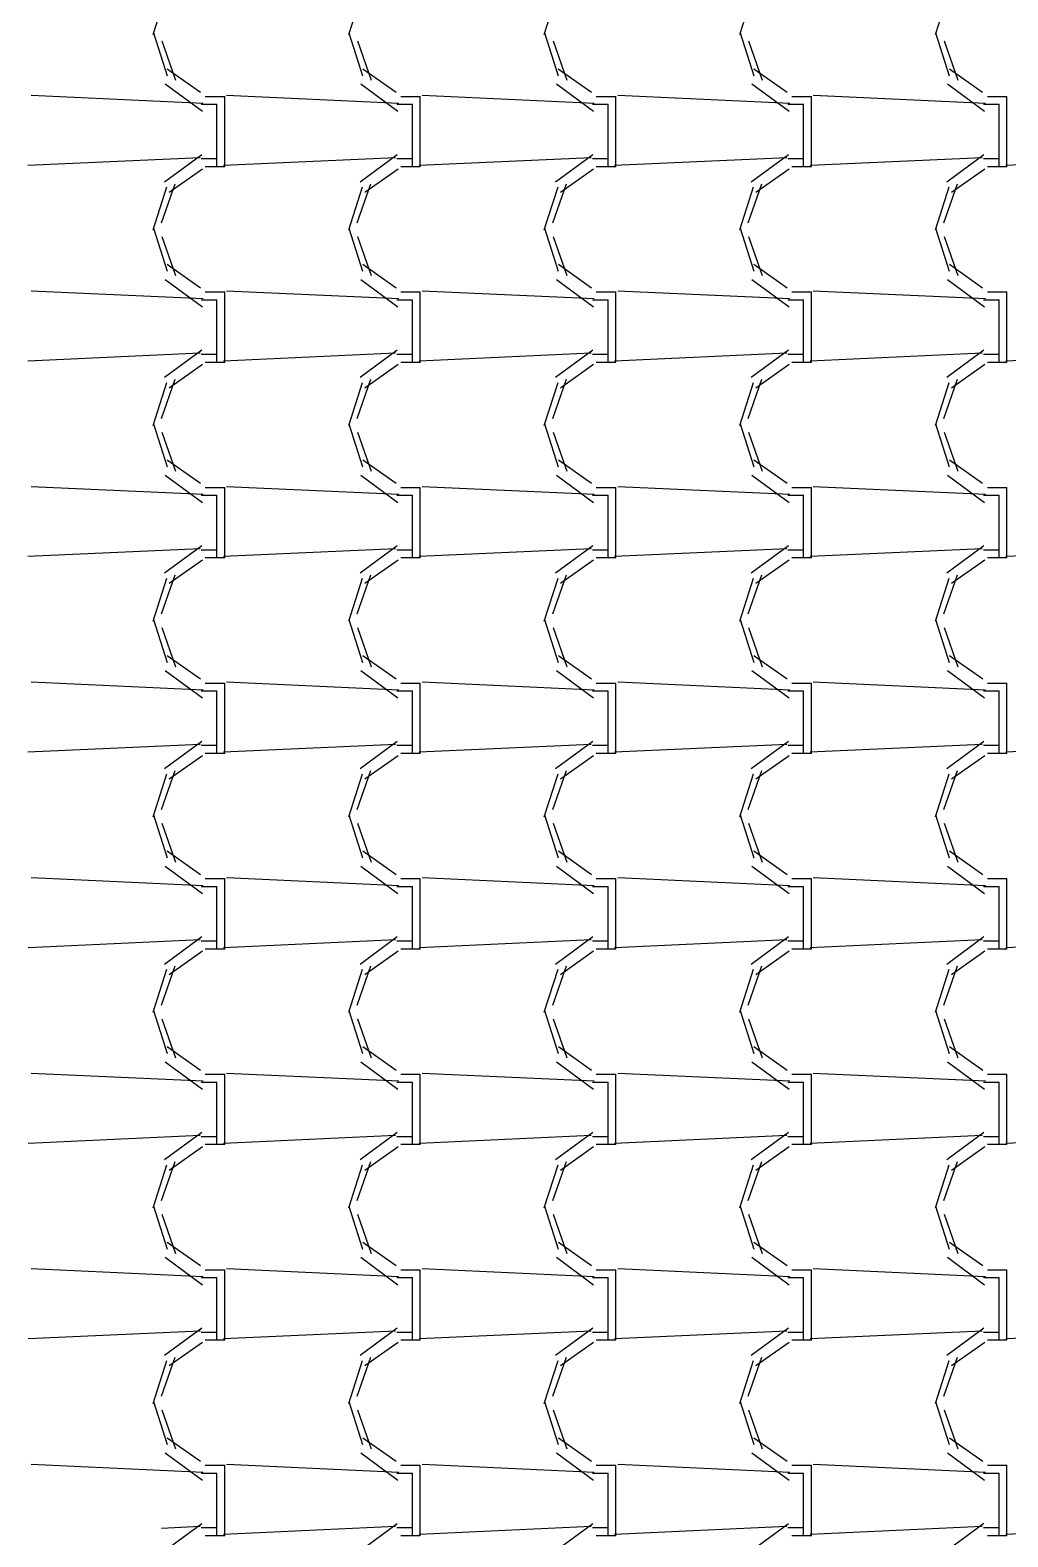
# Model space of a CAD drawing. Header units: millimetres. Extents: x -336 to -33, y -135 to 770.
# Drawn here: x -307.876 to -306.376, y 727.407 to 729.719 of the extents above; entities that cross this region are included whole.
import ezdxf

# ---------------------------------------------------------------- set-up
doc = ezdxf.new("R2010")
doc.units = ezdxf.units.MM
doc.header["$LTSCALE"] = 50
doc.header["$MEASUREMENT"] = 0
doc.layers.add('-HIDRO', color=8, linetype='CONTINUOUS')

msp = doc.modelspace()

# ---------------------------------------------------------------- linework, layer by layer
at = {"layer": '-HIDRO', "linetype": 'Continuous'}
for p, q in [((-307.6666, 729.7774), (-307.6876, 729.7114)), ((-307.3666, 729.7774), (-307.3876, 729.7114)), ((-307.0666, 729.7774), (-307.0876, 729.7114)), ((-306.7666, 729.7774), (-306.7876, 729.7114)), ((-306.4666, 729.7774), (-306.4876, 729.7114)), ((-307.6868, 729.7146), (-307.6658, 729.6486)), ((-307.6737, 729.702), (-307.6527, 729.642)), ((-307.3868, 729.7146), (-307.3658, 729.6486)), ((-307.3737, 729.702), (-307.3527, 729.642)), ((-307.0868, 729.7146), (-307.0658, 729.6486)), ((-307.0737, 729.702), (-307.0527, 729.642)), ((-306.7868, 729.7146), (-306.7658, 729.6486)), ((-306.7737, 729.702), (-306.7527, 729.642)), ((-306.4868, 729.7146), (-306.4658, 729.6486)), ((-306.4737, 729.702), (-306.4527, 729.642)), ((-307.6656, 729.6593), (-307.6146, 729.6233)), ((-307.3656, 729.6593), (-307.3146, 729.6233)), ((-307.0657, 729.6593), (-307.0147, 729.6233)), ((-306.7657, 729.6593), (-306.7147, 729.6233)), ((-306.4657, 729.6593), (-306.4147, 729.6233)), ((-307.6686, 729.636), (-307.6116, 729.594)), ((-307.3686, 729.636), (-307.3116, 729.594)), ((-307.0686, 729.636), (-307.0116, 729.594)), ((-306.7686, 729.636), (-306.7116, 729.594)), ((-306.4686, 729.636), (-306.4116, 729.594)), ((-307.6105, 729.6061), (-307.8745, 729.6181)), ((-307.6134, 729.6049), (-307.5894, 729.6049)), ((-307.6074, 729.6169), (-307.5774, 729.6169)), ((-307.5894, 729.5209), (-307.5894, 729.6049)), ((-307.5774, 729.5209), (-307.5774, 729.6169)), ((-307.3105, 729.6061), (-307.5745, 729.6181)), ((-307.3134, 729.6049), (-307.2894, 729.6049)), ((-307.3074, 729.6169), (-307.2774, 729.6169)), ((-307.2894, 729.5209), (-307.2894, 729.6049)), ((-307.2774, 729.5209), (-307.2774, 729.6169)), ((-307.0105, 729.6061), (-307.2745, 729.6181)), ((-307.0134, 729.6049), (-306.9894, 729.6049)), ((-307.0074, 729.6169), (-306.9774, 729.6169)), ((-306.9894, 729.5209), (-306.9894, 729.6049)), ((-306.9774, 729.5209), (-306.9774, 729.6169)), ((-306.7105, 729.6061), (-306.9745, 729.6181)), ((-306.7134, 729.6049), (-306.6894, 729.6049)), ((-306.7074, 729.6169), (-306.6774, 729.6169)), ((-306.6894, 729.5209), (-306.6894, 729.6049)), ((-306.6774, 729.5209), (-306.6774, 729.6169)), ((-306.4105, 729.6061), (-306.6745, 729.6181)), ((-306.4134, 729.6049), (-306.3894, 729.6049)), ((-306.4074, 729.6169), (-306.3774, 729.6169)), ((-306.3894, 729.5209), (-306.3894, 729.6049)), ((-306.3774, 729.5209), (-306.3774, 729.6169)), ((-307.6153, 729.5228), (-307.8793, 729.5108)), ((-307.6127, 729.5274), (-307.6697, 729.4854)), ((-307.5894, 729.5209), (-307.6134, 729.5209)), ((-307.5894, 729.5089), (-307.5894, 729.5209)), ((-307.3153, 729.5228), (-307.5793, 729.5108)), ((-307.5774, 729.5089), (-307.5774, 729.5209)), ((-307.3127, 729.5274), (-307.3697, 729.4854)), ((-307.2894, 729.5209), (-307.3134, 729.5209)), ((-307.2894, 729.5089), (-307.2894, 729.5209)), ((-307.0153, 729.5228), (-307.2793, 729.5108)), ((-307.2774, 729.5089), (-307.2774, 729.5209)), ((-307.0127, 729.5274), (-307.0697, 729.4854)), ((-306.9894, 729.5209), (-307.0134, 729.5209)), ((-306.9894, 729.5089), (-306.9894, 729.5209)), ((-306.7153, 729.5228), (-306.9793, 729.5108)), ((-306.9774, 729.5089), (-306.9774, 729.5209)), ((-306.7127, 729.5274), (-306.7697, 729.4854)), ((-306.6894, 729.5209), (-306.7134, 729.5209)), ((-306.6894, 729.5089), (-306.6894, 729.5209)), ((-306.4153, 729.5228), (-306.6793, 729.5108)), ((-306.6774, 729.5089), (-306.6774, 729.5209)), ((-306.4127, 729.5274), (-306.4697, 729.4854)), ((-306.3894, 729.5209), (-306.4134, 729.5209)), ((-306.3894, 729.5089), (-306.3894, 729.5209)), ((-306.1153, 729.5228), (-306.3793, 729.5108)), ((-306.3774, 729.5089), (-306.3774, 729.5209)), ((-307.6114, 729.5054), (-307.6624, 729.4694)), ((-307.5774, 729.5089), (-307.6074, 729.5089)), ((-307.3114, 729.5054), (-307.3624, 729.4694)), ((-307.2774, 729.5089), (-307.3074, 729.5089)), ((-307.0114, 729.5054), (-307.0624, 729.4694)), ((-306.9774, 729.5089), (-307.0074, 729.5089)), ((-306.7114, 729.5054), (-306.7624, 729.4694)), ((-306.6774, 729.5089), (-306.7074, 729.5089)), ((-306.4114, 729.5054), (-306.4624, 729.4694)), ((-306.3774, 729.5089), (-306.4074, 729.5089)), ((-307.6666, 729.4774), (-307.6876, 729.4114)), ((-307.6538, 729.4824), (-307.6748, 729.4224)), ((-307.3666, 729.4774), (-307.3876, 729.4114)), ((-307.3538, 729.4824), (-307.3748, 729.4224)), ((-307.0666, 729.4774), (-307.0876, 729.4114)), ((-307.0538, 729.4824), (-307.0748, 729.4224)), ((-306.7666, 729.4774), (-306.7876, 729.4114)), ((-306.7538, 729.4824), (-306.7748, 729.4224)), ((-306.4666, 729.4774), (-306.4876, 729.4114)), ((-306.4538, 729.4824), (-306.4748, 729.4224)), ((-307.6868, 729.4146), (-307.6658, 729.3486)), ((-307.6737, 729.402), (-307.6527, 729.342)), ((-307.3868, 729.4146), (-307.3658, 729.3486)), ((-307.3737, 729.402), (-307.3527, 729.342)), ((-307.0868, 729.4146), (-307.0658, 729.3486)), ((-307.0737, 729.402), (-307.0527, 729.342)), ((-306.7868, 729.4146), (-306.7658, 729.3486)), ((-306.7737, 729.402), (-306.7527, 729.342)), ((-306.4868, 729.4146), (-306.4658, 729.3486)), ((-306.4737, 729.402), (-306.4527, 729.342)), ((-307.6656, 729.3593), (-307.6146, 729.3233)), ((-307.3656, 729.3593), (-307.3146, 729.3233)), ((-307.0656, 729.3593), (-307.0146, 729.3233)), ((-306.7657, 729.3593), (-306.7147, 729.3233)), ((-306.4657, 729.3593), (-306.4147, 729.3233)), ((-307.6686, 729.336), (-307.6116, 729.294)), ((-307.3686, 729.336), (-307.3116, 729.294)), ((-307.0686, 729.336), (-307.0116, 729.294)), ((-306.7686, 729.336), (-306.7116, 729.294)), ((-306.4686, 729.336), (-306.4116, 729.294)), ((-307.6105, 729.3061), (-307.8745, 729.3181)), ((-307.6134, 729.3049), (-307.5894, 729.3049)), ((-307.6074, 729.3169), (-307.5774, 729.3169)), ((-307.5894, 729.2209), (-307.5894, 729.3049)), ((-307.5774, 729.2209), (-307.5774, 729.3169)), ((-307.3105, 729.3061), (-307.5745, 729.3181)), ((-307.3134, 729.3049), (-307.2894, 729.3049)), ((-307.3074, 729.3169), (-307.2774, 729.3169)), ((-307.2894, 729.2209), (-307.2894, 729.3049)), ((-307.2774, 729.2209), (-307.2774, 729.3169)), ((-307.0105, 729.3061), (-307.2745, 729.3181)), ((-307.0134, 729.3049), (-306.9894, 729.3049)), ((-307.0074, 729.3169), (-306.9774, 729.3169)), ((-306.9894, 729.2209), (-306.9894, 729.3049)), ((-306.9774, 729.2209), (-306.9774, 729.3169)), ((-306.7105, 729.3061), (-306.9745, 729.3181)), ((-306.7134, 729.3049), (-306.6894, 729.3049)), ((-306.7074, 729.3169), (-306.6774, 729.3169)), ((-306.6894, 729.2209), (-306.6894, 729.3049)), ((-306.6774, 729.2209), (-306.6774, 729.3169)), ((-306.4105, 729.3061), (-306.6745, 729.3181)), ((-306.4134, 729.3049), (-306.3894, 729.3049)), ((-306.4074, 729.3169), (-306.3774, 729.3169)), ((-306.3894, 729.2209), (-306.3894, 729.3049)), ((-306.3774, 729.2209), (-306.3774, 729.3169)), ((-307.6153, 729.2228), (-307.8793, 729.2108)), ((-307.6127, 729.2274), (-307.6697, 729.1854)), ((-307.5894, 729.2209), (-307.6134, 729.2209)), ((-307.5894, 729.2089), (-307.5894, 729.2209)), ((-307.3153, 729.2228), (-307.5793, 729.2108)), ((-307.5774, 729.2089), (-307.5774, 729.2209)), ((-307.3127, 729.2274), (-307.3697, 729.1854)), ((-307.2894, 729.2209), (-307.3134, 729.2209)), ((-307.2894, 729.2089), (-307.2894, 729.2209)), ((-307.0153, 729.2228), (-307.2793, 729.2108)), ((-307.2774, 729.2089), (-307.2774, 729.2209)), ((-307.0127, 729.2274), (-307.0697, 729.1854)), ((-306.9894, 729.2209), (-307.0134, 729.2209)), ((-306.9894, 729.2089), (-306.9894, 729.2209)), ((-306.7153, 729.2228), (-306.9793, 729.2108)), ((-306.9774, 729.2089), (-306.9774, 729.2209)), ((-306.7127, 729.2274), (-306.7697, 729.1854)), ((-306.6894, 729.2209), (-306.7134, 729.2209)), ((-306.6894, 729.2089), (-306.6894, 729.2209)), ((-306.4153, 729.2228), (-306.6793, 729.2108)), ((-306.6774, 729.2089), (-306.6774, 729.2209)), ((-306.4127, 729.2274), (-306.4697, 729.1854)), ((-306.3894, 729.2209), (-306.4134, 729.2209)), ((-306.3894, 729.2089), (-306.3894, 729.2209)), ((-306.1153, 729.2228), (-306.3793, 729.2108)), ((-306.3774, 729.2089), (-306.3774, 729.2209)), ((-307.6114, 729.2054), (-307.6624, 729.1694)), ((-307.5774, 729.2089), (-307.6074, 729.2089)), ((-307.3114, 729.2054), (-307.3624, 729.1694)), ((-307.2774, 729.2089), (-307.3074, 729.2089)), ((-307.0114, 729.2054), (-307.0624, 729.1694)), ((-306.9774, 729.2089), (-307.0074, 729.2089)), ((-306.7114, 729.2054), (-306.7624, 729.1694)), ((-306.6774, 729.2089), (-306.7074, 729.2089)), ((-306.4114, 729.2054), (-306.4624, 729.1694)), ((-306.3774, 729.2089), (-306.4074, 729.2089)), ((-307.6666, 729.1774), (-307.6876, 729.1114)), ((-307.6538, 729.1824), (-307.6748, 729.1224)), ((-307.3666, 729.1774), (-307.3876, 729.1114)), ((-307.3538, 729.1824), (-307.3748, 729.1224)), ((-307.0666, 729.1774), (-307.0876, 729.1114)), ((-307.0538, 729.1824), (-307.0748, 729.1224)), ((-306.7666, 729.1774), (-306.7876, 729.1114)), ((-306.7538, 729.1824), (-306.7748, 729.1224)), ((-306.4666, 729.1774), (-306.4876, 729.1114)), ((-306.4538, 729.1824), (-306.4748, 729.1224)), ((-307.6868, 729.1146), (-307.6658, 729.0486)), ((-307.6737, 729.102), (-307.6527, 729.042)), ((-307.3868, 729.1146), (-307.3658, 729.0486)), ((-307.3737, 729.102), (-307.3527, 729.042)), ((-307.0868, 729.1146), (-307.0658, 729.0486)), ((-307.0737, 729.102), (-307.0527, 729.042)), ((-306.7868, 729.1146), (-306.7658, 729.0486)), ((-306.7737, 729.102), (-306.7527, 729.042)), ((-306.4868, 729.1146), (-306.4658, 729.0486)), ((-306.4737, 729.102), (-306.4527, 729.042)), ((-307.6656, 729.0593), (-307.6146, 729.0233)), ((-307.3656, 729.0593), (-307.3146, 729.0233)), ((-307.0656, 729.0593), (-307.0146, 729.0233)), ((-306.7656, 729.0593), (-306.7146, 729.0233)), ((-306.4657, 729.0593), (-306.4147, 729.0233)), ((-307.6686, 729.036), (-307.6116, 728.994)), ((-307.3686, 729.036), (-307.3116, 728.994)), ((-307.0686, 729.036), (-307.0116, 728.994)), ((-306.7686, 729.036), (-306.7116, 728.994)), ((-306.4686, 729.036), (-306.4116, 728.994)), ((-307.6105, 729.0061), (-307.8745, 729.0181)), ((-307.6134, 729.0049), (-307.5894, 729.0049)), ((-307.6074, 729.0169), (-307.5774, 729.0169)), ((-307.5894, 728.9209), (-307.5894, 729.0049)), ((-307.5774, 728.9209), (-307.5774, 729.0169)), ((-307.3105, 729.0061), (-307.5745, 729.0181)), ((-307.3134, 729.0049), (-307.2894, 729.0049)), ((-307.3074, 729.0169), (-307.2774, 729.0169)), ((-307.2894, 728.9209), (-307.2894, 729.0049)), ((-307.2774, 728.9209), (-307.2774, 729.0169)), ((-307.0105, 729.0061), (-307.2745, 729.0181)), ((-307.0134, 729.0049), (-306.9894, 729.0049)), ((-307.0074, 729.0169), (-306.9774, 729.0169)), ((-306.9894, 728.9209), (-306.9894, 729.0049)), ((-306.9774, 728.9209), (-306.9774, 729.0169)), ((-306.7105, 729.0061), (-306.9745, 729.0181)), ((-306.7134, 729.0049), (-306.6894, 729.0049)), ((-306.7074, 729.0169), (-306.6774, 729.0169)), ((-306.6894, 728.9209), (-306.6894, 729.0049)), ((-306.6774, 728.9209), (-306.6774, 729.0169)), ((-306.4105, 729.0061), (-306.6745, 729.0181)), ((-306.4134, 729.0049), (-306.3894, 729.0049)), ((-306.4074, 729.0169), (-306.3774, 729.0169)), ((-306.3894, 728.9209), (-306.3894, 729.0049)), ((-306.3774, 728.9209), (-306.3774, 729.0169)), ((-307.6153, 728.9228), (-307.8793, 728.9108)), ((-307.6127, 728.9274), (-307.6697, 728.8854)), ((-307.5894, 728.9209), (-307.6134, 728.9209)), ((-307.5774, 728.9089), (-307.6074, 728.9089)), ((-307.5894, 728.9089), (-307.5894, 728.9209)), ((-307.3153, 728.9228), (-307.5793, 728.9108)), ((-307.5774, 728.9089), (-307.5774, 728.9209)), ((-307.3127, 728.9274), (-307.3697, 728.8854)), ((-307.2894, 728.9209), (-307.3134, 728.9209)), ((-307.2774, 728.9089), (-307.3074, 728.9089)), ((-307.2894, 728.9089), (-307.2894, 728.9209)), ((-307.0153, 728.9228), (-307.2793, 728.9108)), ((-307.2774, 728.9089), (-307.2774, 728.9209)), ((-307.0127, 728.9274), (-307.0697, 728.8854)), ((-306.9894, 728.9209), (-307.0134, 728.9209)), ((-306.9774, 728.9089), (-307.0074, 728.9089)), ((-306.9894, 728.9089), (-306.9894, 728.9209)), ((-306.7153, 728.9228), (-306.9793, 728.9108)), ((-306.9774, 728.9089), (-306.9774, 728.9209)), ((-306.7127, 728.9274), (-306.7697, 728.8854)), ((-306.6894, 728.9209), (-306.7134, 728.9209)), ((-306.6774, 728.9089), (-306.7074, 728.9089)), ((-306.6894, 728.9089), (-306.6894, 728.9209)), ((-306.4153, 728.9228), (-306.6793, 728.9108)), ((-306.6774, 728.9089), (-306.6774, 728.9209)), ((-306.4127, 728.9274), (-306.4697, 728.8854)), ((-306.3894, 728.9209), (-306.4134, 728.9209)), ((-306.3774, 728.9089), (-306.4074, 728.9089)), ((-306.3894, 728.9089), (-306.3894, 728.9209)), ((-306.1153, 728.9228), (-306.3793, 728.9108)), ((-306.3774, 728.9089), (-306.3774, 728.9209)), ((-307.6114, 728.9054), (-307.6624, 728.8694)), ((-307.3114, 728.9054), (-307.3624, 728.8694)), ((-307.0114, 728.9054), (-307.0624, 728.8694)), ((-306.7114, 728.9054), (-306.7624, 728.8694)), ((-306.4114, 728.9054), (-306.4624, 728.8694)), ((-307.6666, 728.8774), (-307.6876, 728.8114)), ((-307.6538, 728.8824), (-307.6748, 728.8224)), ((-307.3666, 728.8774), (-307.3876, 728.8114)), ((-307.3538, 728.8824), (-307.3748, 728.8224)), ((-307.0666, 728.8774), (-307.0876, 728.8114)), ((-307.0538, 728.8824), (-307.0748, 728.8224)), ((-306.7666, 728.8774), (-306.7876, 728.8114)), ((-306.7538, 728.8824), (-306.7748, 728.8224)), ((-306.4666, 728.8774), (-306.4876, 728.8114)), ((-306.4538, 728.8824), (-306.4748, 728.8224)), ((-307.6868, 728.8146), (-307.6658, 728.7486)), ((-307.6737, 728.802), (-307.6527, 728.742)), ((-307.3868, 728.8146), (-307.3658, 728.7486)), ((-307.3737, 728.802), (-307.3527, 728.742)), ((-307.0868, 728.8146), (-307.0658, 728.7486)), ((-307.0737, 728.802), (-307.0527, 728.742)), ((-306.7868, 728.8146), (-306.7658, 728.7486)), ((-306.7737, 728.802), (-306.7527, 728.742)), ((-306.4868, 728.8146), (-306.4658, 728.7486)), ((-306.4737, 728.802), (-306.4527, 728.742)), ((-307.6656, 728.7593), (-307.6146, 728.7233)), ((-307.3656, 728.7593), (-307.3146, 728.7233)), ((-307.0656, 728.7593), (-307.0146, 728.7233)), ((-306.7656, 728.7593), (-306.7146, 728.7233)), ((-306.4656, 728.7593), (-306.4146, 728.7233)), ((-307.6686, 728.736), (-307.6116, 728.694)), ((-307.3686, 728.736), (-307.3116, 728.694)), ((-307.0686, 728.736), (-307.0116, 728.694)), ((-306.7686, 728.736), (-306.7116, 728.694)), ((-306.4686, 728.736), (-306.4116, 728.694)), ((-307.6105, 728.7061), (-307.8745, 728.7181)), ((-307.6134, 728.7049), (-307.5894, 728.7049)), ((-307.6074, 728.7169), (-307.5774, 728.7169)), ((-307.5894, 728.6209), (-307.5894, 728.7049)), ((-307.5774, 728.6209), (-307.5774, 728.7169)), ((-307.3105, 728.7061), (-307.5745, 728.7181)), ((-307.3134, 728.7049), (-307.2894, 728.7049)), ((-307.3074, 728.7169), (-307.2774, 728.7169)), ((-307.2894, 728.6209), (-307.2894, 728.7049)), ((-307.2774, 728.6209), (-307.2774, 728.7169)), ((-307.0105, 728.7061), (-307.2745, 728.7181)), ((-307.0134, 728.7049), (-306.9894, 728.7049)), ((-307.0074, 728.7169), (-306.9774, 728.7169)), ((-306.9894, 728.6209), (-306.9894, 728.7049)), ((-306.9774, 728.6209), (-306.9774, 728.7169)), ((-306.7105, 728.7061), (-306.9745, 728.7181)), ((-306.7134, 728.7049), (-306.6894, 728.7049)), ((-306.7074, 728.7169), (-306.6774, 728.7169)), ((-306.6894, 728.6209), (-306.6894, 728.7049)), ((-306.6774, 728.6209), (-306.6774, 728.7169)), ((-306.4105, 728.7061), (-306.6745, 728.7181)), ((-306.4134, 728.7049), (-306.3894, 728.7049)), ((-306.4074, 728.7169), (-306.3774, 728.7169)), ((-306.3894, 728.6209), (-306.3894, 728.7049)), ((-306.3774, 728.6209), (-306.3774, 728.7169)), ((-307.6153, 728.6228), (-307.8793, 728.6108)), ((-307.6127, 728.6274), (-307.6697, 728.5854)), ((-307.5894, 728.6209), (-307.6134, 728.6209)), ((-307.5774, 728.6089), (-307.6074, 728.6089)), ((-307.5894, 728.6089), (-307.5894, 728.6209)), ((-307.3153, 728.6228), (-307.5793, 728.6108)), ((-307.5774, 728.6089), (-307.5774, 728.6209)), ((-307.3127, 728.6274), (-307.3697, 728.5854)), ((-307.2894, 728.6209), (-307.3134, 728.6209)), ((-307.2774, 728.6089), (-307.3074, 728.6089)), ((-307.2894, 728.6089), (-307.2894, 728.6209)), ((-307.0153, 728.6228), (-307.2793, 728.6108)), ((-307.2774, 728.6089), (-307.2774, 728.6209)), ((-307.0127, 728.6274), (-307.0697, 728.5854)), ((-306.9894, 728.6209), (-307.0134, 728.6209)), ((-306.9774, 728.6089), (-307.0074, 728.6089)), ((-306.9894, 728.6089), (-306.9894, 728.6209)), ((-306.7153, 728.6228), (-306.9793, 728.6108)), ((-306.9774, 728.6089), (-306.9774, 728.6209)), ((-306.7127, 728.6274), (-306.7697, 728.5854)), ((-306.6894, 728.6209), (-306.7134, 728.6209)), ((-306.6774, 728.6089), (-306.7074, 728.6089)), ((-306.6894, 728.6089), (-306.6894, 728.6209)), ((-306.4153, 728.6228), (-306.6793, 728.6108)), ((-306.6774, 728.6089), (-306.6774, 728.6209)), ((-306.4127, 728.6274), (-306.4697, 728.5854)), ((-306.3894, 728.6209), (-306.4134, 728.6209)), ((-306.3774, 728.6089), (-306.4074, 728.6089)), ((-306.3894, 728.6089), (-306.3894, 728.6209)), ((-306.1153, 728.6228), (-306.3793, 728.6108)), ((-306.3774, 728.6089), (-306.3774, 728.6209)), ((-307.6114, 728.6054), (-307.6624, 728.5694)), ((-307.3114, 728.6054), (-307.3624, 728.5694)), ((-307.0114, 728.6054), (-307.0624, 728.5694)), ((-306.7114, 728.6054), (-306.7624, 728.5694)), ((-306.4114, 728.6054), (-306.4624, 728.5694)), ((-307.6666, 728.5774), (-307.6876, 728.5114)), ((-307.6538, 728.5824), (-307.6748, 728.5224)), ((-307.3666, 728.5774), (-307.3876, 728.5114)), ((-307.3538, 728.5824), (-307.3748, 728.5224)), ((-307.0666, 728.5774), (-307.0876, 728.5114)), ((-307.0538, 728.5824), (-307.0748, 728.5224)), ((-306.7666, 728.5774), (-306.7876, 728.5114)), ((-306.7538, 728.5824), (-306.7748, 728.5224)), ((-306.4666, 728.5774), (-306.4876, 728.5114)), ((-306.4538, 728.5824), (-306.4748, 728.5224)), ((-307.6868, 728.5146), (-307.6658, 728.4486)), ((-307.6737, 728.502), (-307.6527, 728.442)), ((-307.3868, 728.5146), (-307.3658, 728.4486)), ((-307.3737, 728.502), (-307.3527, 728.442)), ((-307.0868, 728.5146), (-307.0658, 728.4486)), ((-307.0737, 728.502), (-307.0527, 728.442)), ((-306.7868, 728.5146), (-306.7658, 728.4486)), ((-306.7737, 728.502), (-306.7527, 728.442)), ((-306.4868, 728.5146), (-306.4658, 728.4486)), ((-306.4737, 728.502), (-306.4527, 728.442)), ((-307.6656, 728.4593), (-307.6146, 728.4233)), ((-307.3656, 728.4593), (-307.3146, 728.4233)), ((-307.0656, 728.4593), (-307.0146, 728.4233)), ((-306.7656, 728.4593), (-306.7146, 728.4233)), ((-306.4656, 728.4593), (-306.4146, 728.4233)), ((-307.6686, 728.436), (-307.6116, 728.394)), ((-307.3686, 728.436), (-307.3116, 728.394)), ((-307.0686, 728.436), (-307.0116, 728.394)), ((-306.7686, 728.436), (-306.7116, 728.394)), ((-306.4686, 728.436), (-306.4116, 728.394)), ((-307.6105, 728.4061), (-307.8745, 728.4181)), ((-307.6134, 728.4049), (-307.5894, 728.4049)), ((-307.6074, 728.4169), (-307.5774, 728.4169)), ((-307.5894, 728.3209), (-307.5894, 728.4049)), ((-307.5774, 728.3209), (-307.5774, 728.4169)), ((-307.3105, 728.4061), (-307.5745, 728.4181)), ((-307.3134, 728.4049), (-307.2894, 728.4049)), ((-307.3074, 728.4169), (-307.2774, 728.4169)), ((-307.2894, 728.3209), (-307.2894, 728.4049)), ((-307.2774, 728.3209), (-307.2774, 728.4169)), ((-307.0105, 728.4061), (-307.2745, 728.4181)), ((-307.0134, 728.4049), (-306.9894, 728.4049)), ((-307.0074, 728.4169), (-306.9774, 728.4169)), ((-306.9894, 728.3209), (-306.9894, 728.4049)), ((-306.9774, 728.3209), (-306.9774, 728.4169)), ((-306.7105, 728.4061), (-306.9745, 728.4181)), ((-306.7134, 728.4049), (-306.6894, 728.4049)), ((-306.7074, 728.4169), (-306.6774, 728.4169)), ((-306.6894, 728.3209), (-306.6894, 728.4049)), ((-306.6774, 728.3209), (-306.6774, 728.4169)), ((-306.4105, 728.4061), (-306.6745, 728.4181)), ((-306.4134, 728.4049), (-306.3894, 728.4049)), ((-306.4074, 728.4169), (-306.3774, 728.4169)), ((-306.3894, 728.3209), (-306.3894, 728.4049)), ((-306.3774, 728.3209), (-306.3774, 728.4169)), ((-307.6152, 728.3228), (-307.8792, 728.3108)), ((-307.6127, 728.3274), (-307.6697, 728.2854)), ((-307.5894, 728.3209), (-307.6134, 728.3209)), ((-307.5774, 728.3089), (-307.6074, 728.3089)), ((-307.5894, 728.3089), (-307.5894, 728.3209)), ((-307.3152, 728.3228), (-307.5792, 728.3108)), ((-307.5774, 728.3089), (-307.5774, 728.3209)), ((-307.3127, 728.3274), (-307.3697, 728.2854)), ((-307.2894, 728.3209), (-307.3134, 728.3209)), ((-307.2774, 728.3089), (-307.3074, 728.3089)), ((-307.2894, 728.3089), (-307.2894, 728.3209)), ((-307.0152, 728.3228), (-307.2792, 728.3108)), ((-307.2774, 728.3089), (-307.2774, 728.3209)), ((-307.0127, 728.3274), (-307.0697, 728.2854)), ((-306.9894, 728.3209), (-307.0134, 728.3209)), ((-306.9774, 728.3089), (-307.0074, 728.3089)), ((-306.9894, 728.3089), (-306.9894, 728.3209)), ((-306.7152, 728.3228), (-306.9792, 728.3108)), ((-306.9774, 728.3089), (-306.9774, 728.3209)), ((-306.7127, 728.3274), (-306.7697, 728.2854)), ((-306.6894, 728.3209), (-306.7134, 728.3209)), ((-306.6774, 728.3089), (-306.7074, 728.3089)), ((-306.6894, 728.3089), (-306.6894, 728.3209)), ((-306.4152, 728.3228), (-306.6792, 728.3108)), ((-306.6774, 728.3089), (-306.6774, 728.3209)), ((-306.4127, 728.3274), (-306.4697, 728.2854)), ((-306.3894, 728.3209), (-306.4134, 728.3209)), ((-306.3774, 728.3089), (-306.4074, 728.3089)), ((-306.3894, 728.3089), (-306.3894, 728.3209)), ((-306.1152, 728.3228), (-306.3792, 728.3108)), ((-306.3774, 728.3089), (-306.3774, 728.3209)), ((-307.6114, 728.3054), (-307.6624, 728.2694)), ((-307.3114, 728.3054), (-307.3624, 728.2694)), ((-307.0114, 728.3054), (-307.0624, 728.2694)), ((-306.7114, 728.3054), (-306.7624, 728.2694)), ((-306.4114, 728.3054), (-306.4624, 728.2694)), ((-307.6666, 728.2774), (-307.6876, 728.2114)), ((-307.6538, 728.2824), (-307.6748, 728.2224)), ((-307.3666, 728.2774), (-307.3876, 728.2114)), ((-307.3538, 728.2824), (-307.3748, 728.2224)), ((-307.0666, 728.2774), (-307.0876, 728.2114)), ((-307.0538, 728.2824), (-307.0748, 728.2224)), ((-306.7666, 728.2774), (-306.7876, 728.2114)), ((-306.7538, 728.2824), (-306.7748, 728.2224)), ((-306.4666, 728.2774), (-306.4876, 728.2114)), ((-306.4538, 728.2824), (-306.4748, 728.2224)), ((-307.6868, 728.2146), (-307.6658, 728.1486)), ((-307.6737, 728.202), (-307.6527, 728.142)), ((-307.3868, 728.2146), (-307.3658, 728.1486)), ((-307.3737, 728.202), (-307.3527, 728.142)), ((-307.0868, 728.2146), (-307.0658, 728.1486)), ((-307.0737, 728.202), (-307.0527, 728.142)), ((-306.7868, 728.2146), (-306.7658, 728.1486)), ((-306.7737, 728.202), (-306.7527, 728.142)), ((-306.4868, 728.2146), (-306.4658, 728.1486)), ((-306.4737, 728.202), (-306.4527, 728.142)), ((-307.6656, 728.1593), (-307.6146, 728.1233)), ((-307.3656, 728.1593), (-307.3146, 728.1233)), ((-307.0656, 728.1593), (-307.0146, 728.1233)), ((-306.7656, 728.1593), (-306.7146, 728.1233)), ((-306.4656, 728.1593), (-306.4146, 728.1233)), ((-307.6686, 728.136), (-307.6116, 728.094)), ((-307.3686, 728.136), (-307.3116, 728.094)), ((-307.0686, 728.136), (-307.0116, 728.094)), ((-306.7686, 728.136), (-306.7116, 728.094)), ((-306.4686, 728.136), (-306.4116, 728.094)), ((-307.6105, 728.1061), (-307.8745, 728.1181)), ((-307.6134, 728.1049), (-307.5894, 728.1049)), ((-307.6074, 728.1169), (-307.5774, 728.1169)), ((-307.5894, 728.0209), (-307.5894, 728.1049)), ((-307.5774, 728.0209), (-307.5774, 728.1169)), ((-307.3105, 728.1061), (-307.5745, 728.1181)), ((-307.3134, 728.1049), (-307.2894, 728.1049)), ((-307.3074, 728.1169), (-307.2774, 728.1169)), ((-307.2894, 728.0209), (-307.2894, 728.1049)), ((-307.2774, 728.0209), (-307.2774, 728.1169)), ((-307.0105, 728.1061), (-307.2745, 728.1181)), ((-307.0134, 728.1049), (-306.9894, 728.1049)), ((-307.0074, 728.1169), (-306.9774, 728.1169)), ((-306.9894, 728.0209), (-306.9894, 728.1049)), ((-306.9774, 728.0209), (-306.9774, 728.1169)), ((-306.7105, 728.1061), (-306.9745, 728.1181)), ((-306.7134, 728.1049), (-306.6894, 728.1049)), ((-306.7074, 728.1169), (-306.6774, 728.1169)), ((-306.6894, 728.0209), (-306.6894, 728.1049)), ((-306.6774, 728.0209), (-306.6774, 728.1169)), ((-306.4105, 728.1061), (-306.6745, 728.1181)), ((-306.4134, 728.1049), (-306.3894, 728.1049)), ((-306.4074, 728.1169), (-306.3774, 728.1169)), ((-306.3894, 728.0209), (-306.3894, 728.1049)), ((-306.3774, 728.0209), (-306.3774, 728.1169)), ((-307.6152, 728.0228), (-307.8792, 728.0108)), ((-307.6127, 728.0274), (-307.6697, 727.9854)), ((-307.5894, 728.0209), (-307.6134, 728.0209)), ((-307.5774, 728.0089), (-307.6074, 728.0089)), ((-307.5894, 728.0089), (-307.5894, 728.0209)), ((-307.3152, 728.0228), (-307.5792, 728.0108)), ((-307.5774, 728.0089), (-307.5774, 728.0209)), ((-307.3127, 728.0274), (-307.3697, 727.9854)), ((-307.2894, 728.0209), (-307.3134, 728.0209)), ((-307.2774, 728.0089), (-307.3074, 728.0089)), ((-307.2894, 728.0089), (-307.2894, 728.0209)), ((-307.0152, 728.0228), (-307.2792, 728.0108)), ((-307.2774, 728.0089), (-307.2774, 728.0209)), ((-307.0127, 728.0274), (-307.0697, 727.9854)), ((-306.9894, 728.0209), (-307.0134, 728.0209)), ((-306.9774, 728.0089), (-307.0074, 728.0089)), ((-306.9894, 728.0089), (-306.9894, 728.0209)), ((-306.7152, 728.0228), (-306.9792, 728.0108)), ((-306.9774, 728.0089), (-306.9774, 728.0209)), ((-306.7127, 728.0274), (-306.7697, 727.9854)), ((-306.6894, 728.0209), (-306.7134, 728.0209)), ((-306.6774, 728.0089), (-306.7074, 728.0089)), ((-306.6894, 728.0089), (-306.6894, 728.0209)), ((-306.4152, 728.0228), (-306.6792, 728.0108)), ((-306.6774, 728.0089), (-306.6774, 728.0209)), ((-306.4127, 728.0274), (-306.4697, 727.9854)), ((-306.3894, 728.0209), (-306.4134, 728.0209)), ((-306.3774, 728.0089), (-306.4074, 728.0089)), ((-306.3894, 728.0089), (-306.3894, 728.0209)), ((-306.1152, 728.0228), (-306.3792, 728.0108)), ((-306.3774, 728.0089), (-306.3774, 728.0209)), ((-307.6114, 728.0054), (-307.6624, 727.9694)), ((-307.3114, 728.0054), (-307.3624, 727.9694)), ((-307.0114, 728.0054), (-307.0624, 727.9694)), ((-306.7114, 728.0054), (-306.7624, 727.9694)), ((-306.4114, 728.0054), (-306.4624, 727.9694)), ((-307.6666, 727.9774), (-307.6876, 727.9114)), ((-307.6538, 727.9824), (-307.6748, 727.9224)), ((-307.3666, 727.9774), (-307.3876, 727.9114)), ((-307.3538, 727.9824), (-307.3748, 727.9224)), ((-307.0666, 727.9774), (-307.0876, 727.9114)), ((-307.0538, 727.9824), (-307.0748, 727.9224)), ((-306.7666, 727.9774), (-306.7876, 727.9114)), ((-306.7538, 727.9824), (-306.7748, 727.9224)), ((-306.4666, 727.9774), (-306.4876, 727.9114)), ((-306.4538, 727.9824), (-306.4748, 727.9224)), ((-307.6868, 727.9146), (-307.6658, 727.8486)), ((-307.6737, 727.902), (-307.6527, 727.842)), ((-307.3868, 727.9146), (-307.3658, 727.8486)), ((-307.3737, 727.902), (-307.3527, 727.842)), ((-307.0868, 727.9146), (-307.0658, 727.8486)), ((-307.0737, 727.902), (-307.0527, 727.842)), ((-306.7868, 727.9146), (-306.7658, 727.8486)), ((-306.7737, 727.902), (-306.7527, 727.842)), ((-306.4868, 727.9146), (-306.4658, 727.8486)), ((-306.4737, 727.902), (-306.4527, 727.842)), ((-307.6656, 727.8593), (-307.6146, 727.8233)), ((-307.3656, 727.8593), (-307.3146, 727.8233)), ((-307.0656, 727.8593), (-307.0146, 727.8233)), ((-306.7656, 727.8593), (-306.7146, 727.8233)), ((-306.4656, 727.8593), (-306.4146, 727.8233)), ((-307.6686, 727.836), (-307.6116, 727.794)), ((-307.3686, 727.836), (-307.3116, 727.794)), ((-307.0686, 727.836), (-307.0116, 727.794)), ((-306.7686, 727.836), (-306.7116, 727.794)), ((-306.4686, 727.836), (-306.4116, 727.794)), ((-307.6105, 727.8061), (-307.8745, 727.8181)), ((-307.6134, 727.8049), (-307.5894, 727.8049)), ((-307.6074, 727.8169), (-307.5774, 727.8169)), ((-307.5894, 727.7209), (-307.5894, 727.8049)), ((-307.5774, 727.7209), (-307.5774, 727.8169)), ((-307.3105, 727.8061), (-307.5745, 727.8181)), ((-307.3134, 727.8049), (-307.2894, 727.8049)), ((-307.3074, 727.8169), (-307.2774, 727.8169)), ((-307.2894, 727.7209), (-307.2894, 727.8049)), ((-307.2774, 727.7209), (-307.2774, 727.8169)), ((-307.0105, 727.8061), (-307.2745, 727.8181)), ((-307.0134, 727.8049), (-306.9894, 727.8049)), ((-307.0074, 727.8169), (-306.9774, 727.8169)), ((-306.9894, 727.7209), (-306.9894, 727.8049)), ((-306.9774, 727.7209), (-306.9774, 727.8169)), ((-306.7105, 727.8061), (-306.9745, 727.8181)), ((-306.7134, 727.8049), (-306.6894, 727.8049)), ((-306.7074, 727.8169), (-306.6774, 727.8169)), ((-306.6894, 727.7209), (-306.6894, 727.8049)), ((-306.6774, 727.7209), (-306.6774, 727.8169)), ((-306.4105, 727.8061), (-306.6745, 727.8181)), ((-306.4134, 727.8049), (-306.3894, 727.8049)), ((-306.4074, 727.8169), (-306.3774, 727.8169)), ((-306.3894, 727.7209), (-306.3894, 727.8049)), ((-306.3774, 727.7209), (-306.3774, 727.8169)), ((-307.6152, 727.7228), (-307.8792, 727.7108)), ((-307.6127, 727.7274), (-307.6697, 727.6854)), ((-307.5894, 727.7209), (-307.6134, 727.7209)), ((-307.5774, 727.7089), (-307.6074, 727.7089)), ((-307.5894, 727.7089), (-307.5894, 727.7209)), ((-307.3152, 727.7228), (-307.5792, 727.7108)), ((-307.5774, 727.7089), (-307.5774, 727.7209)), ((-307.3127, 727.7274), (-307.3697, 727.6854)), ((-307.2894, 727.7209), (-307.3134, 727.7209)), ((-307.2774, 727.7089), (-307.3074, 727.7089)), ((-307.2894, 727.7089), (-307.2894, 727.7209)), ((-307.0152, 727.7228), (-307.2792, 727.7108)), ((-307.2774, 727.7089), (-307.2774, 727.7209)), ((-307.0127, 727.7274), (-307.0697, 727.6854)), ((-306.9894, 727.7209), (-307.0134, 727.7209)), ((-306.9774, 727.7089), (-307.0074, 727.7089)), ((-306.9894, 727.7089), (-306.9894, 727.7209)), ((-306.7152, 727.7228), (-306.9792, 727.7108)), ((-306.9774, 727.7089), (-306.9774, 727.7209)), ((-306.7127, 727.7274), (-306.7697, 727.6854)), ((-306.6894, 727.7209), (-306.7134, 727.7209)), ((-306.6774, 727.7089), (-306.7074, 727.7089)), ((-306.6894, 727.7089), (-306.6894, 727.7209)), ((-306.4152, 727.7228), (-306.6792, 727.7108)), ((-306.6774, 727.7089), (-306.6774, 727.7209)), ((-306.4127, 727.7274), (-306.4697, 727.6854)), ((-306.3894, 727.7209), (-306.4134, 727.7209)), ((-306.3774, 727.7089), (-306.4074, 727.7089)), ((-306.3894, 727.7089), (-306.3894, 727.7209)), ((-306.1152, 727.7228), (-306.3792, 727.7108)), ((-306.3774, 727.7089), (-306.3774, 727.7209)), ((-307.6114, 727.7054), (-307.6624, 727.6694)), ((-307.3114, 727.7054), (-307.3624, 727.6694)), ((-307.0114, 727.7054), (-307.0624, 727.6694)), ((-306.7114, 727.7054), (-306.7624, 727.6694)), ((-306.4114, 727.7054), (-306.4624, 727.6694)), ((-307.6666, 727.6774), (-307.6876, 727.6114)), ((-307.6538, 727.6824), (-307.6748, 727.6224)), ((-307.3666, 727.6774), (-307.3876, 727.6114)), ((-307.3538, 727.6824), (-307.3748, 727.6224)), ((-307.0666, 727.6774), (-307.0876, 727.6114)), ((-307.0538, 727.6824), (-307.0748, 727.6224)), ((-306.7666, 727.6774), (-306.7876, 727.6114)), ((-306.7538, 727.6824), (-306.7748, 727.6224)), ((-306.4666, 727.6774), (-306.4876, 727.6114)), ((-306.4538, 727.6824), (-306.4748, 727.6224)), ((-307.6868, 727.6146), (-307.6658, 727.5486)), ((-307.3868, 727.6146), (-307.3658, 727.5486)), ((-307.0868, 727.6146), (-307.0658, 727.5486)), ((-306.7868, 727.6146), (-306.7658, 727.5486)), ((-306.4868, 727.6146), (-306.4658, 727.5486)), ((-307.6737, 727.602), (-307.6527, 727.542)), ((-307.3737, 727.602), (-307.3527, 727.542)), ((-307.0737, 727.602), (-307.0527, 727.542)), ((-306.7737, 727.602), (-306.7527, 727.542)), ((-306.4737, 727.602), (-306.4527, 727.542)), ((-307.6656, 727.5593), (-307.6146, 727.5233)), ((-307.3656, 727.5593), (-307.3146, 727.5233)), ((-307.0656, 727.5593), (-307.0146, 727.5233)), ((-306.7656, 727.5593), (-306.7146, 727.5233)), ((-306.4656, 727.5593), (-306.4146, 727.5233)), ((-307.6686, 727.536), (-307.6116, 727.494)), ((-307.3686, 727.536), (-307.3116, 727.494)), ((-307.0686, 727.536), (-307.0116, 727.494)), ((-306.7686, 727.536), (-306.7116, 727.494)), ((-306.4686, 727.536), (-306.4116, 727.494)), ((-307.6105, 727.5061), (-307.8745, 727.5181)), ((-307.6134, 727.5049), (-307.5894, 727.5049)), ((-307.6074, 727.5169), (-307.5774, 727.5169)), ((-307.5894, 727.4209), (-307.5894, 727.5049)), ((-307.5774, 727.4209), (-307.5774, 727.5169)), ((-307.3105, 727.5061), (-307.5745, 727.5181)), ((-307.3134, 727.5049), (-307.2894, 727.5049)), ((-307.3074, 727.5169), (-307.2774, 727.5169)), ((-307.2894, 727.4209), (-307.2894, 727.5049)), ((-307.2774, 727.4209), (-307.2774, 727.5169)), ((-307.0105, 727.5061), (-307.2745, 727.5181)), ((-307.0134, 727.5049), (-306.9894, 727.5049)), ((-307.0074, 727.5169), (-306.9774, 727.5169)), ((-306.9894, 727.4209), (-306.9894, 727.5049)), ((-306.9774, 727.4209), (-306.9774, 727.5169)), ((-306.7105, 727.5061), (-306.9745, 727.5181)), ((-306.7134, 727.5049), (-306.6894, 727.5049)), ((-306.7074, 727.5169), (-306.6774, 727.5169)), ((-306.6894, 727.4209), (-306.6894, 727.5049)), ((-306.6774, 727.4209), (-306.6774, 727.5169)), ((-306.4105, 727.5061), (-306.6745, 727.5181)), ((-306.4134, 727.5049), (-306.3894, 727.5049)), ((-306.4074, 727.5169), (-306.3774, 727.5169)), ((-306.3894, 727.4209), (-306.3894, 727.5049)), ((-306.3774, 727.4209), (-306.3774, 727.5169)), ((-307.6152, 727.4228), (-307.6746, 727.4201)), ((-307.6127, 727.4274), (-307.6697, 727.3854)), ((-307.5894, 727.4209), (-307.6134, 727.4209)), ((-307.5774, 727.4089), (-307.6074, 727.4089)), ((-307.5894, 727.4089), (-307.5894, 727.4209)), ((-307.3152, 727.4228), (-307.5792, 727.4108)), ((-307.5774, 727.4089), (-307.5774, 727.4209)), ((-307.3127, 727.4274), (-307.3697, 727.3854)), ((-307.2894, 727.4209), (-307.3134, 727.4209)), ((-307.2774, 727.4089), (-307.3074, 727.4089)), ((-307.2894, 727.4089), (-307.2894, 727.4209)), ((-307.0152, 727.4228), (-307.2792, 727.4108)), ((-307.2774, 727.4089), (-307.2774, 727.4209)), ((-307.0127, 727.4274), (-307.0697, 727.3854)), ((-306.9894, 727.4209), (-307.0134, 727.4209)), ((-306.9774, 727.4089), (-307.0074, 727.4089)), ((-306.9894, 727.4089), (-306.9894, 727.4209)), ((-306.7152, 727.4228), (-306.9792, 727.4108)), ((-306.9774, 727.4089), (-306.9774, 727.4209)), ((-306.7127, 727.4274), (-306.7697, 727.3854)), ((-306.6894, 727.4209), (-306.7134, 727.4209)), ((-306.6774, 727.4089), (-306.7074, 727.4089)), ((-306.6894, 727.4089), (-306.6894, 727.4209)), ((-306.4152, 727.4228), (-306.6792, 727.4108)), ((-306.6774, 727.4089), (-306.6774, 727.4209)), ((-306.4127, 727.4275), (-306.4697, 727.3855)), ((-306.3894, 727.4209), (-306.4134, 727.4209)), ((-306.3774, 727.4089), (-306.4074, 727.4089)), ((-306.3894, 727.4089), (-306.3894, 727.4209)), ((-306.1152, 727.4228), (-306.3792, 727.4108)), ((-306.3774, 727.4089), (-306.3774, 727.4209))]:
    msp.add_line(p, q, dxfattribs=at)

doc.saveas('drawing.dxf')
